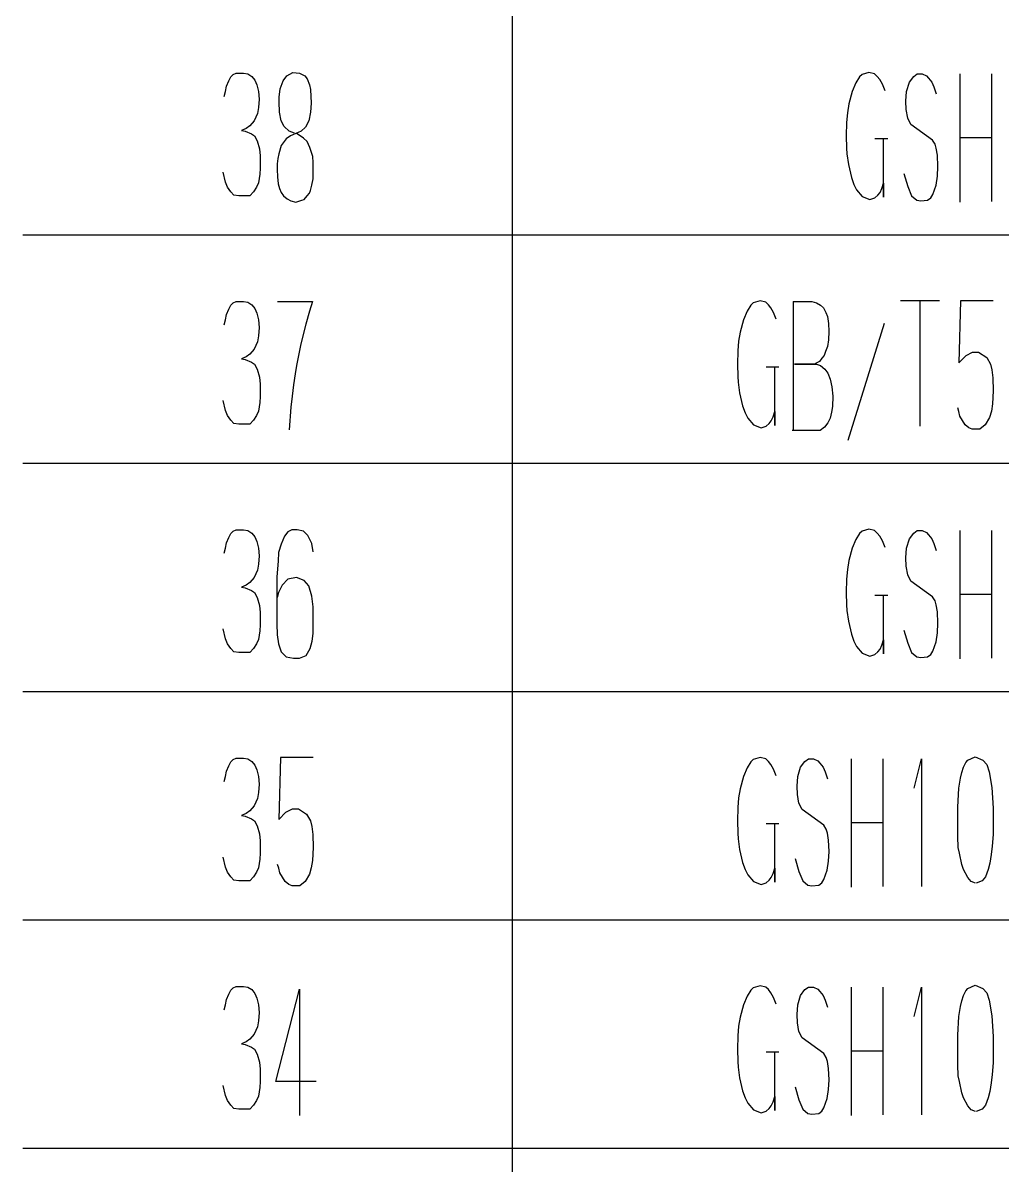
# Model space of a CAD drawing. Extents: x 0 to 2376, y 0 to 3364.
# Drawn here: x 1616 to 1736, y 1241.9 to 1382 of the extents above; entities that cross this region are included whole.
import ezdxf

# ---------------------------------------------------------------- set-up
doc = ezdxf.new("R2010")
doc.units = 0
doc.header["$MEASUREMENT"] = 0
doc.layers.add('6', color=7, linetype='Continuous')
doc.layers.add('9', color=7, linetype='Continuous')

# ---------------------------------------------------------------- blocks, each defined once
blk = doc.blocks.new('BLKENT235')
at = {"layer": '9', "color": 2, "linetype": 'Continuous'}
for p, q in [((1641.45, 1263.36), (1641.76, 1263.68)), ((1641.76, 1263.68), (1642.13, 1263.84)), ((1642.13, 1263.84), (1643.02, 1263.84)), ((1643.02, 1263.84), (1643.57, 1263.76)), ((1643.57, 1263.76), (1644.04, 1263.44)), ((1705.49, 1263.68), (1705.18, 1263.36)), ((1706.33, 1263.92), (1705.49, 1263.68)), ((1707.01, 1263.76), (1706.33, 1263.92)), ((1707.35, 1263.44), (1707.01, 1263.76)), ((1711.82, 1263.44), (1712.24, 1263.76)), ((1712.24, 1263.76), (1712.86, 1263.76)), ((1712.86, 1263.76), (1713.39, 1263.52)), ((1717.49, 1263.76), (1717.49, 1248)), ((1721.36, 1263.76), (1721.36, 1248.08)), ((1725.2, 1260.16), (1726.09, 1263.76)), ((1726.09, 1263.76), (1726.09, 1248.08)), ((1731.53, 1263.28), (1731.79, 1263.6)), ((1731.79, 1263.6), (1732.68, 1264)), ((1732.68, 1264), (1733.62, 1263.6)), ((1733.62, 1263.6), (1734.09, 1263.04)), ((1640.8, 1261.6), (1640.95, 1262.24)), ((1640.95, 1262.24), (1641.22, 1262.88)), ((1641.22, 1262.88), (1641.45, 1263.36)), ((1644.04, 1263.44), (1644.41, 1262.96)), ((1644.41, 1262.96), (1644.67, 1262.4)), ((1644.67, 1262.4), (1644.85, 1261.6)), ((1646.97, 1252.16), (1649.9, 1263.52)), ((1649.9, 1263.52), (1649.9, 1248)), ((1704.73, 1262.64), (1704.29, 1261.6)), ((1705.18, 1263.36), (1704.73, 1262.64)), ((1707.66, 1263.04), (1707.35, 1263.44)), ((1707.97, 1262.48), (1707.66, 1263.04)), ((1708.31, 1261.68), (1707.97, 1262.48)), ((1710.93, 1261.6), (1711.29, 1262.72)), ((1711.29, 1262.72), (1711.82, 1263.44)), ((1713.39, 1263.52), (1713.65, 1263.2)), ((1713.65, 1263.2), (1714.04, 1262.72)), ((1714.04, 1262.72), (1714.3, 1262.16)), ((1714.3, 1262.16), (1714.59, 1261.28)), ((1731.06, 1262.08), (1731.24, 1262.72)), ((1731.24, 1262.72), (1731.53, 1263.28)), ((1734.09, 1263.04), (1734.38, 1262.16)), ((1734.38, 1262.16), (1734.74, 1260.24)), ((1640.64, 1260.96), (1640.8, 1261.6)), ((1644.85, 1261.6), (1644.93, 1260.64)), ((1704.29, 1261.6), (1703.87, 1260.08)), ((1710.85, 1260.4), (1710.93, 1261.6)), ((1730.69, 1260.16), (1730.88, 1261.36)), ((1730.88, 1261.36), (1731.06, 1262.08)), ((1644.85, 1259.6), (1644.75, 1258.88)), ((1644.93, 1260.64), (1644.85, 1259.6)), ((1703.87, 1260.08), (1703.69, 1258.96)), ((1710.9, 1259.36), (1710.85, 1260.4)), ((1711.08, 1258.32), (1710.9, 1259.36)), ((1730.54, 1257.84), (1730.69, 1260.16)), ((1734.74, 1260.24), (1734.9, 1257.68)), ((1644.33, 1258), (1643.8, 1257.36)), ((1644.75, 1258.88), (1644.33, 1258)), ((1703.69, 1258.96), (1703.58, 1257.76)), ((1711.48, 1257.52), (1711.08, 1258.32)), ((1643.33, 1257.04), (1642.76, 1256.8)), ((1642.76, 1256.8), (1643.23, 1256.72)), ((1643.23, 1256.72), (1643.99, 1256.4)), ((1643.8, 1257.36), (1643.33, 1257.04)), ((1703.58, 1257.76), (1703.56, 1256.16)), ((1714.12, 1255.6), (1711.48, 1257.52)), ((1730.54, 1255.04), (1730.54, 1257.84)), ((1734.9, 1257.68), (1734.9, 1255.6)), ((1643.99, 1256.4), (1644.35, 1256.16)), ((1644.35, 1256.16), (1644.69, 1255.52)), ((1644.69, 1255.52), (1644.98, 1254.56)), ((1703.56, 1256.16), (1703.58, 1254.64)), ((1708.63, 1255.76), (1707.06, 1255.76)), ((1708.13, 1248.64), (1708.13, 1255.68)), ((1714.43, 1255.12), (1714.12, 1255.6)), ((1714.59, 1254.64), (1714.43, 1255.12)), ((1717.49, 1255.92), (1721.31, 1255.92)), ((1734.9, 1255.6), (1734.88, 1254.48)), ((1644.98, 1254.56), (1645.06, 1253.68)), ((1703.58, 1254.64), (1703.63, 1253.92)), ((1703.63, 1253.92), (1703.82, 1252.64)), ((1714.72, 1253.76), (1714.59, 1254.64)), ((1714.77, 1252.4), (1714.72, 1253.76)), ((1730.56, 1254.24), (1730.54, 1255.04)), ((1730.61, 1252.88), (1730.56, 1254.24)), ((1734.88, 1254.48), (1734.77, 1253.04)), ((1645.06, 1253.68), (1645.06, 1252.16)), ((1703.82, 1252.64), (1704.18, 1251.04)), ((1714.72, 1251.2), (1714.77, 1252.4)), ((1730.74, 1252.16), (1730.61, 1252.88)), ((1734.77, 1253.04), (1734.64, 1252)), ((1640.8, 1250.48), (1640.54, 1251.68)), ((1645.03, 1251.44), (1644.85, 1250.4)), ((1645.06, 1252.16), (1645.03, 1251.44)), ((1651.91, 1252.16), (1646.97, 1252.16)), ((1704.18, 1251.04), (1704.5, 1250.16)), ((1710.61, 1251.52), (1711.08, 1249.92)), ((1714.56, 1250.08), (1714.72, 1251.2)), ((1731.06, 1250.8), (1730.74, 1252.16)), ((1734.48, 1250.96), (1734.27, 1250.16)), ((1734.64, 1252), (1734.48, 1250.96)), ((1641.06, 1249.84), (1640.8, 1250.48)), ((1641.45, 1249.28), (1641.06, 1249.84)), ((1644.61, 1249.84), (1644.25, 1249.28)), ((1644.85, 1250.4), (1644.61, 1249.84)), ((1704.5, 1250.16), (1704.81, 1249.52)), ((1704.81, 1249.52), (1705.52, 1248.72)), ((1707.69, 1249.2), (1707.92, 1249.68)), ((1707.92, 1249.68), (1708.13, 1250.32)), ((1708.13, 1250.32), (1708.13, 1248.64)), ((1711.08, 1249.92), (1711.56, 1248.8)), ((1714.14, 1248.96), (1714.56, 1250.08)), ((1731.27, 1250.16), (1731.06, 1250.8)), ((1731.79, 1249.2), (1731.27, 1250.16)), ((1734.27, 1250.16), (1733.96, 1249.28)), ((1641.84, 1248.88), (1641.45, 1249.28)), ((1642.44, 1248.8), (1641.84, 1248.88)), ((1643.8, 1248.8), (1642.44, 1248.8)), ((1644.25, 1249.28), (1643.8, 1248.8)), ((1705.52, 1248.72), (1706.46, 1248.32)), ((1706.46, 1248.32), (1707.06, 1248.56)), ((1707.06, 1248.56), (1707.42, 1248.88)), ((1707.42, 1248.88), (1707.69, 1249.2)), ((1711.56, 1248.8), (1712.18, 1248.24)), ((1712.18, 1248.24), (1712.68, 1248.16)), ((1712.68, 1248.16), (1713.52, 1248.24)), ((1713.52, 1248.24), (1713.91, 1248.56)), ((1713.91, 1248.56), (1714.14, 1248.96)), ((1732.18, 1248.72), (1731.79, 1249.2)), ((1732.71, 1248.48), (1732.18, 1248.72)), ((1733.52, 1248.8), (1732.81, 1248.48)), ((1733.96, 1249.28), (1733.52, 1248.8))]:
    blk.add_line(p, q, dxfattribs=at)
blk = doc.blocks.new('BLKENT236')
at = {"layer": '9', "color": 2, "linetype": 'Continuous'}
for p, q in [((1641.45, 1291.36), (1641.76, 1291.68)), ((1641.76, 1291.68), (1642.13, 1291.84)), ((1642.13, 1291.84), (1643.02, 1291.84)), ((1643.02, 1291.84), (1643.57, 1291.76)), ((1643.57, 1291.76), (1644.04, 1291.44)), ((1647.57, 1291.92), (1647.36, 1284.32)), ((1651.54, 1291.92), (1647.57, 1291.92)), ((1705.49, 1291.68), (1705.18, 1291.36)), ((1706.33, 1291.92), (1705.49, 1291.68)), ((1707.01, 1291.76), (1706.33, 1291.92)), ((1707.35, 1291.44), (1707.01, 1291.76)), ((1711.82, 1291.44), (1712.24, 1291.76)), ((1712.24, 1291.76), (1712.86, 1291.76)), ((1712.86, 1291.76), (1713.39, 1291.52)), ((1717.49, 1291.76), (1717.49, 1276)), ((1721.36, 1291.76), (1721.36, 1276.08)), ((1725.2, 1288.16), (1726.09, 1291.76)), ((1726.09, 1291.76), (1726.09, 1276.08)), ((1731.53, 1291.28), (1731.79, 1291.6)), ((1731.79, 1291.6), (1732.68, 1292)), ((1732.68, 1292), (1733.62, 1291.6)), ((1733.62, 1291.6), (1734.09, 1291.04)), ((1640.8, 1289.6), (1640.95, 1290.24)), ((1640.95, 1290.24), (1641.22, 1290.88)), ((1641.22, 1290.88), (1641.45, 1291.36)), ((1644.04, 1291.44), (1644.41, 1290.96)), ((1644.41, 1290.96), (1644.67, 1290.4)), ((1644.67, 1290.4), (1644.85, 1289.6)), ((1704.73, 1290.64), (1704.29, 1289.6)), ((1705.18, 1291.36), (1704.73, 1290.64)), ((1707.66, 1291.04), (1707.35, 1291.44)), ((1707.97, 1290.48), (1707.66, 1291.04)), ((1708.31, 1289.68), (1707.97, 1290.48)), ((1710.93, 1289.6), (1711.29, 1290.72)), ((1711.29, 1290.72), (1711.82, 1291.44)), ((1713.39, 1291.52), (1713.65, 1291.2)), ((1713.65, 1291.2), (1714.04, 1290.72)), ((1714.04, 1290.72), (1714.3, 1290.16)), ((1714.3, 1290.16), (1714.59, 1289.28)), ((1731.06, 1290.08), (1731.24, 1290.72)), ((1731.24, 1290.72), (1731.53, 1291.28)), ((1734.09, 1291.04), (1734.38, 1290.16)), ((1734.38, 1290.16), (1734.74, 1288.24)), ((1640.64, 1288.96), (1640.8, 1289.6)), ((1644.85, 1289.6), (1644.93, 1288.64)), ((1704.29, 1289.6), (1703.87, 1288.08)), ((1710.85, 1288.4), (1710.93, 1289.6)), ((1730.69, 1288.16), (1730.88, 1289.36)), ((1730.88, 1289.36), (1731.06, 1290.08)), ((1644.85, 1287.6), (1644.75, 1286.88)), ((1644.93, 1288.64), (1644.85, 1287.6)), ((1703.87, 1288.08), (1703.69, 1286.96)), ((1710.9, 1287.36), (1710.85, 1288.4)), ((1711.08, 1286.32), (1710.9, 1287.36)), ((1730.54, 1285.84), (1730.69, 1288.16)), ((1734.74, 1288.24), (1734.9, 1285.68)), ((1644.33, 1286), (1643.8, 1285.36)), ((1644.75, 1286.88), (1644.33, 1286)), ((1703.69, 1286.96), (1703.58, 1285.76)), ((1711.48, 1285.52), (1711.08, 1286.32)), ((1643.33, 1285.04), (1642.76, 1284.8)), ((1642.76, 1284.8), (1643.23, 1284.72)), ((1643.23, 1284.72), (1643.99, 1284.4)), ((1643.8, 1285.36), (1643.33, 1285.04)), ((1647.36, 1284.32), (1648.22, 1285.2)), ((1648.22, 1285.2), (1649.01, 1285.6)), ((1649.01, 1285.6), (1649.76, 1285.6)), ((1649.76, 1285.6), (1650.76, 1284.96)), ((1650.76, 1284.96), (1651.23, 1284.16)), ((1703.58, 1285.76), (1703.56, 1284.16)), ((1714.12, 1283.6), (1711.48, 1285.52)), ((1730.54, 1283.04), (1730.54, 1285.84)), ((1734.9, 1285.68), (1734.9, 1283.6)), ((1643.99, 1284.4), (1644.35, 1284.16)), ((1644.35, 1284.16), (1644.69, 1283.52)), ((1644.69, 1283.52), (1644.98, 1282.56)), ((1651.23, 1284.16), (1651.41, 1283.44)), ((1651.41, 1283.44), (1651.52, 1282.48)), ((1703.56, 1284.16), (1703.58, 1282.64)), ((1708.63, 1283.76), (1707.06, 1283.76)), ((1708.13, 1276.64), (1708.13, 1283.68)), ((1714.43, 1283.12), (1714.12, 1283.6)), ((1717.49, 1283.92), (1721.31, 1283.92)), ((1734.9, 1283.6), (1734.88, 1282.48)), ((1644.98, 1282.56), (1645.06, 1281.68)), ((1651.52, 1282.48), (1651.57, 1280.88)), ((1703.58, 1282.64), (1703.63, 1281.92)), ((1703.63, 1281.92), (1703.82, 1280.64)), ((1714.59, 1282.64), (1714.43, 1283.12)), ((1714.72, 1281.76), (1714.59, 1282.64)), ((1714.77, 1280.4), (1714.72, 1281.76)), ((1730.56, 1282.24), (1730.54, 1283.04)), ((1730.61, 1280.88), (1730.56, 1282.24)), ((1734.88, 1282.48), (1734.77, 1281.04)), ((1645.06, 1281.68), (1645.06, 1280.16)), ((1651.57, 1280.88), (1651.49, 1279.28)), ((1703.82, 1280.64), (1704.18, 1279.04)), ((1714.72, 1279.2), (1714.77, 1280.4)), ((1730.74, 1280.16), (1730.61, 1280.88)), ((1734.77, 1281.04), (1734.64, 1280)), ((1640.8, 1278.48), (1640.54, 1279.68)), ((1645.03, 1279.44), (1644.85, 1278.4)), ((1645.06, 1280.16), (1645.03, 1279.44)), ((1651.49, 1279.28), (1651.33, 1278.4)), ((1704.18, 1279.04), (1704.5, 1278.16)), ((1710.61, 1279.52), (1711.08, 1277.92)), ((1714.56, 1278.08), (1714.72, 1279.2)), ((1731.06, 1278.8), (1730.74, 1280.16)), ((1734.48, 1278.96), (1734.27, 1278.16)), ((1734.64, 1280), (1734.48, 1278.96)), ((1641.06, 1277.84), (1640.8, 1278.48)), ((1641.45, 1277.28), (1641.06, 1277.84)), ((1644.61, 1277.84), (1644.25, 1277.28)), ((1644.85, 1278.4), (1644.61, 1277.84)), ((1647.36, 1278.32), (1647.2, 1278.8)), ((1647.49, 1277.76), (1647.36, 1278.32)), ((1648.12, 1276.72), (1647.49, 1277.76)), ((1651.1, 1277.6), (1650.58, 1276.72)), ((1651.33, 1278.4), (1651.1, 1277.6)), ((1704.5, 1278.16), (1704.81, 1277.52)), ((1707.69, 1277.2), (1707.92, 1277.68)), ((1707.92, 1277.68), (1708.13, 1278.32)), ((1708.13, 1278.32), (1708.13, 1276.64)), ((1711.08, 1277.92), (1711.56, 1276.8)), ((1714.14, 1276.96), (1714.56, 1278.08)), ((1731.27, 1278.16), (1731.06, 1278.8)), ((1731.79, 1277.2), (1731.27, 1278.16)), ((1734.27, 1278.16), (1733.96, 1277.28)), ((1641.84, 1276.88), (1641.45, 1277.28)), ((1642.44, 1276.8), (1641.84, 1276.88)), ((1643.8, 1276.8), (1642.44, 1276.8)), ((1644.25, 1277.28), (1643.8, 1276.8)), ((1648.59, 1276.32), (1648.12, 1276.72)), ((1648.98, 1276.16), (1648.59, 1276.32)), ((1649.92, 1276.16), (1648.98, 1276.16)), ((1650.58, 1276.72), (1649.92, 1276.16)), ((1704.81, 1277.52), (1705.52, 1276.72)), ((1705.52, 1276.72), (1706.46, 1276.32)), ((1706.46, 1276.32), (1707.06, 1276.56)), ((1707.06, 1276.56), (1707.42, 1276.88)), ((1707.42, 1276.88), (1707.69, 1277.2)), ((1711.56, 1276.8), (1712.18, 1276.24)), ((1712.18, 1276.24), (1712.68, 1276.16)), ((1712.68, 1276.16), (1713.52, 1276.24)), ((1713.52, 1276.24), (1713.91, 1276.56)), ((1713.91, 1276.56), (1714.14, 1276.96)), ((1732.18, 1276.72), (1731.79, 1277.2)), ((1732.71, 1276.48), (1732.18, 1276.72)), ((1733.52, 1276.8), (1732.81, 1276.48)), ((1733.96, 1277.28), (1733.52, 1276.8))]:
    blk.add_line(p, q, dxfattribs=at)
blk = doc.blocks.new('BLKENT237')
at = {"layer": '9', "color": 2, "linetype": 'Continuous'}
for p, q in [((1641.45, 1319.36), (1641.76, 1319.68)), ((1641.76, 1319.68), (1642.13, 1319.84)), ((1642.13, 1319.84), (1643.02, 1319.84)), ((1643.02, 1319.84), (1643.57, 1319.76)), ((1643.57, 1319.76), (1644.04, 1319.44)), ((1648.46, 1319.6), (1648.04, 1319.04)), ((1648.95, 1319.84), (1648.46, 1319.6)), ((1649.61, 1319.84), (1648.95, 1319.84)), ((1650.39, 1319.68), (1649.61, 1319.84)), ((1650.92, 1319.12), (1650.39, 1319.68)), ((1718.82, 1319.68), (1718.51, 1319.36)), ((1719.66, 1319.92), (1718.82, 1319.68)), ((1720.34, 1319.76), (1719.66, 1319.92)), ((1720.68, 1319.44), (1720.34, 1319.76)), ((1725.15, 1319.44), (1725.57, 1319.76)), ((1725.57, 1319.76), (1726.2, 1319.76)), ((1726.2, 1319.76), (1726.72, 1319.52)), ((1730.82, 1319.76), (1730.82, 1304)), ((1734.69, 1319.76), (1734.69, 1304.08)), ((1640.8, 1317.6), (1640.95, 1318.24)), ((1640.95, 1318.24), (1641.22, 1318.88)), ((1641.22, 1318.88), (1641.45, 1319.36)), ((1644.04, 1319.44), (1644.41, 1318.96)), ((1644.41, 1318.96), (1644.67, 1318.4)), ((1644.67, 1318.4), (1644.85, 1317.6)), ((1648.04, 1319.04), (1647.62, 1318.08)), ((1651.39, 1318.16), (1650.92, 1319.12)), ((1651.57, 1317.12), (1651.39, 1318.16)), ((1718.07, 1318.64), (1717.62, 1317.6)), ((1718.51, 1319.36), (1718.07, 1318.64)), ((1720.99, 1319.04), (1720.68, 1319.44)), ((1721.31, 1318.48), (1720.99, 1319.04)), ((1721.65, 1317.68), (1721.31, 1318.48)), ((1724.26, 1317.6), (1724.63, 1318.72)), ((1724.63, 1318.72), (1725.15, 1319.44)), ((1726.72, 1319.52), (1726.98, 1319.2)), ((1726.98, 1319.2), (1727.37, 1318.72)), ((1727.37, 1318.72), (1727.63, 1318.16)), ((1727.63, 1318.16), (1727.92, 1317.28)), ((1640.64, 1316.96), (1640.8, 1317.6)), ((1644.85, 1317.6), (1644.93, 1316.64)), ((1647.33, 1317.04), (1647.25, 1316)), ((1647.62, 1318.08), (1647.33, 1317.04)), ((1717.62, 1317.6), (1717.2, 1316.08)), ((1724.18, 1316.4), (1724.26, 1317.6)), ((1644.85, 1315.6), (1644.75, 1314.88)), ((1644.93, 1316.64), (1644.85, 1315.6)), ((1647.25, 1316), (1647.1, 1314.08)), ((1717.2, 1316.08), (1717.02, 1314.96)), ((1724.24, 1315.36), (1724.18, 1316.4)), ((1724.42, 1314.32), (1724.24, 1315.36)), ((1644.33, 1314), (1643.8, 1313.36)), ((1644.75, 1314.88), (1644.33, 1314)), ((1647.1, 1314.08), (1647.1, 1308.32)), ((1649.5, 1314), (1648.46, 1313.76)), ((1650.44, 1313.6), (1649.5, 1314)), ((1717.02, 1314.96), (1716.92, 1313.76)), ((1724.81, 1313.52), (1724.42, 1314.32)), ((1643.33, 1313.04), (1642.76, 1312.8)), ((1642.76, 1312.8), (1643.23, 1312.72)), ((1643.23, 1312.72), (1643.99, 1312.4)), ((1643.8, 1313.36), (1643.33, 1313.04)), ((1647.78, 1313.04), (1647.33, 1312.16)), ((1648.46, 1313.76), (1647.78, 1313.04)), ((1651.02, 1312.96), (1650.44, 1313.6)), ((1651.41, 1311.68), (1651.02, 1312.96)), ((1716.92, 1313.76), (1716.89, 1312.16)), ((1727.45, 1311.6), (1724.81, 1313.52)), ((1643.99, 1312.4), (1644.35, 1312.16)), ((1644.35, 1312.16), (1644.69, 1311.52)), ((1644.69, 1311.52), (1644.98, 1310.56)), ((1647.33, 1312.16), (1647.15, 1311.52)), ((1651.57, 1310.4), (1651.41, 1311.68)), ((1716.89, 1312.16), (1716.92, 1310.64)), ((1721.96, 1311.76), (1720.39, 1311.76)), ((1721.46, 1304.64), (1721.46, 1311.68)), ((1727.76, 1311.12), (1727.45, 1311.6)), ((1730.82, 1311.92), (1734.64, 1311.92)), ((1644.98, 1310.56), (1645.06, 1309.68)), ((1651.57, 1308.24), (1651.57, 1310.4)), ((1716.92, 1310.64), (1716.97, 1309.92)), ((1716.97, 1309.92), (1717.15, 1308.64)), ((1727.92, 1310.64), (1727.76, 1311.12)), ((1728.05, 1309.76), (1727.92, 1310.64)), ((1728.1, 1308.4), (1728.05, 1309.76)), ((1645.06, 1309.68), (1645.06, 1308.16)), ((1717.15, 1308.64), (1717.52, 1307.04)), ((1728.05, 1307.2), (1728.1, 1308.4)), ((1640.8, 1306.48), (1640.54, 1307.68)), ((1645.03, 1307.44), (1644.85, 1306.4)), ((1645.06, 1308.16), (1645.03, 1307.44)), ((1647.1, 1308.32), (1647.15, 1306.96)), ((1647.15, 1306.96), (1647.31, 1305.84)), ((1651.44, 1306.16), (1651.57, 1307.12)), ((1651.57, 1307.12), (1651.57, 1308.24)), ((1717.52, 1307.04), (1717.83, 1306.16)), ((1723.95, 1307.52), (1724.42, 1305.92)), ((1727.9, 1306.08), (1728.05, 1307.2)), ((1641.06, 1305.84), (1640.8, 1306.48)), ((1641.45, 1305.28), (1641.06, 1305.84)), ((1644.61, 1305.84), (1644.25, 1305.28)), ((1644.85, 1306.4), (1644.61, 1305.84)), ((1647.31, 1305.84), (1647.65, 1304.88)), ((1651.2, 1305.28), (1651.44, 1306.16)), ((1717.83, 1306.16), (1718.14, 1305.52)), ((1721.02, 1305.2), (1721.25, 1305.68)), ((1721.25, 1305.68), (1721.46, 1306.32)), ((1721.46, 1306.32), (1721.46, 1304.64)), ((1724.42, 1305.92), (1724.89, 1304.8)), ((1727.48, 1304.96), (1727.9, 1306.08)), ((1641.84, 1304.88), (1641.45, 1305.28)), ((1642.44, 1304.8), (1641.84, 1304.88)), ((1643.8, 1304.8), (1642.44, 1304.8)), ((1644.25, 1305.28), (1643.8, 1304.8)), ((1647.65, 1304.88), (1648.27, 1304.24)), ((1648.27, 1304.24), (1649.16, 1304.08)), ((1649.87, 1304.08), (1650.71, 1304.4)), ((1650.71, 1304.4), (1651.2, 1305.28)), ((1718.14, 1305.52), (1718.85, 1304.72)), ((1718.85, 1304.72), (1719.79, 1304.32)), ((1719.79, 1304.32), (1720.39, 1304.56)), ((1720.39, 1304.56), (1720.76, 1304.88)), ((1720.76, 1304.88), (1721.02, 1305.2)), ((1724.89, 1304.8), (1725.52, 1304.24)), ((1725.52, 1304.24), (1726.01, 1304.16)), ((1726.01, 1304.16), (1726.85, 1304.24)), ((1726.85, 1304.24), (1727.24, 1304.56)), ((1727.24, 1304.56), (1727.48, 1304.96)), ((1649.16, 1304.08), (1649.87, 1304.08))]:
    blk.add_line(p, q, dxfattribs=at)
blk = doc.blocks.new('BLKENT238')
at = {"layer": '9', "color": 2, "linetype": 'Continuous'}
for p, q in [((1641.45, 1347.36), (1641.76, 1347.68)), ((1641.76, 1347.68), (1642.13, 1347.84)), ((1642.13, 1347.84), (1643.02, 1347.84)), ((1643.02, 1347.84), (1643.57, 1347.76)), ((1643.57, 1347.76), (1644.04, 1347.44)), ((1647.18, 1347.84), (1651.49, 1347.84)), ((1651.49, 1347.84), (1651.12, 1346.64)), ((1705.49, 1347.68), (1705.18, 1347.36)), ((1706.33, 1347.92), (1705.49, 1347.68)), ((1707.01, 1347.76), (1706.33, 1347.92)), ((1707.35, 1347.44), (1707.01, 1347.76)), ((1710.38, 1347.84), (1712.65, 1347.84)), ((1710.43, 1332), (1710.43, 1347.84)), ((1712.65, 1347.84), (1713.25, 1347.68)), ((1713.25, 1347.68), (1713.73, 1347.36)), ((1728.31, 1347.92), (1723.53, 1347.92)), ((1725.91, 1347.92), (1725.91, 1332.56)), ((1730.9, 1347.92), (1730.69, 1340.32)), ((1734.88, 1347.92), (1730.9, 1347.92)), ((1640.8, 1345.6), (1640.95, 1346.24)), ((1640.95, 1346.24), (1641.22, 1346.88)), ((1641.22, 1346.88), (1641.45, 1347.36)), ((1644.04, 1347.44), (1644.41, 1346.96)), ((1644.41, 1346.96), (1644.67, 1346.4)), ((1644.67, 1346.4), (1644.85, 1345.6)), ((1651.12, 1346.64), (1650.68, 1345.04)), ((1704.73, 1346.64), (1704.29, 1345.6)), ((1705.18, 1347.36), (1704.73, 1346.64)), ((1707.66, 1347.04), (1707.35, 1347.44)), ((1707.97, 1346.48), (1707.66, 1347.04)), ((1708.31, 1345.68), (1707.97, 1346.48)), ((1713.73, 1347.36), (1714.09, 1347.04)), ((1714.09, 1347.04), (1714.38, 1346.48)), ((1714.38, 1346.48), (1714.59, 1346)), ((1640.64, 1344.96), (1640.8, 1345.6)), ((1644.85, 1345.6), (1644.93, 1344.64)), ((1650.68, 1345.04), (1650.05, 1342.64)), ((1704.29, 1345.6), (1703.87, 1344.08)), ((1714.59, 1346), (1714.69, 1345.12)), ((1714.69, 1345.12), (1714.74, 1344.16)), ((1721.54, 1345.12), (1717.07, 1330.8)), ((1644.85, 1343.6), (1644.75, 1342.88)), ((1644.93, 1344.64), (1644.85, 1343.6)), ((1703.87, 1344.08), (1703.69, 1342.96)), ((1714.74, 1344.16), (1714.69, 1343.12)), ((1644.33, 1342), (1643.8, 1341.36)), ((1644.75, 1342.88), (1644.33, 1342)), ((1650.05, 1342.64), (1649.66, 1340.8)), ((1703.69, 1342.96), (1703.58, 1341.76)), ((1714.59, 1342.32), (1714.35, 1341.68)), ((1714.69, 1343.12), (1714.59, 1342.32)), ((1643.33, 1341.04), (1642.76, 1340.8)), ((1642.76, 1340.8), (1643.23, 1340.72)), ((1643.23, 1340.72), (1643.99, 1340.4)), ((1643.8, 1341.36), (1643.33, 1341.04)), ((1649.66, 1340.8), (1649.5, 1340)), ((1703.58, 1341.76), (1703.56, 1340.16)), ((1713.91, 1340.88), (1713.59, 1340.48)), ((1714.17, 1341.2), (1713.91, 1340.88)), ((1714.35, 1341.68), (1714.17, 1341.2)), ((1730.69, 1340.32), (1731.56, 1341.2)), ((1731.56, 1341.2), (1732.34, 1341.6)), ((1732.34, 1341.6), (1733.1, 1341.6)), ((1733.1, 1341.6), (1734.09, 1340.96)), ((1734.09, 1340.96), (1734.56, 1340.16)), ((1643.99, 1340.4), (1644.35, 1340.16)), ((1644.35, 1340.16), (1644.69, 1339.52)), ((1644.69, 1339.52), (1644.98, 1338.56)), ((1649.5, 1340), (1649.37, 1338.96)), ((1703.56, 1340.16), (1703.58, 1338.64)), ((1708.63, 1339.76), (1707.06, 1339.76)), ((1708.13, 1332.64), (1708.13, 1339.68)), ((1713.05, 1340.16), (1710.54, 1340.16)), ((1710.54, 1340.16), (1713.23, 1340.16)), ((1713.12, 1340.24), (1713.05, 1340.16)), ((1713.59, 1340.48), (1713.12, 1340.24)), ((1713.23, 1340.16), (1713.73, 1340)), ((1713.73, 1340), (1714.25, 1339.52)), ((1714.25, 1339.52), (1714.61, 1339.04)), ((1734.56, 1340.16), (1734.74, 1339.44)), ((1734.74, 1339.44), (1734.85, 1338.48)), ((1644.98, 1338.56), (1645.06, 1337.68)), ((1649.37, 1338.96), (1649.14, 1337.6)), ((1703.58, 1338.64), (1703.63, 1337.92)), ((1703.63, 1337.92), (1703.82, 1336.64)), ((1714.61, 1339.04), (1714.9, 1338.32)), ((1714.9, 1338.32), (1715.11, 1337.36)), ((1734.85, 1338.48), (1734.9, 1336.88)), ((1645.06, 1337.68), (1645.06, 1336.16)), ((1649.14, 1337.6), (1648.98, 1336.24)), ((1703.82, 1336.64), (1704.18, 1335.04)), ((1715.11, 1337.36), (1715.22, 1336.24)), ((1734.9, 1336.88), (1734.82, 1335.28)), ((1640.8, 1334.48), (1640.54, 1335.68)), ((1645.03, 1335.44), (1644.85, 1334.4)), ((1645.06, 1336.16), (1645.03, 1335.44)), ((1648.98, 1336.24), (1648.82, 1334.88)), ((1704.18, 1335.04), (1704.5, 1334.16)), ((1715.22, 1336.24), (1715.19, 1334.96)), ((1734.82, 1335.28), (1734.67, 1334.4)), ((1641.06, 1333.84), (1640.8, 1334.48)), ((1641.45, 1333.28), (1641.06, 1333.84)), ((1644.61, 1333.84), (1644.25, 1333.28)), ((1644.85, 1334.4), (1644.61, 1333.84)), ((1648.82, 1334.88), (1648.61, 1332.08)), ((1704.5, 1334.16), (1704.81, 1333.52)), ((1707.69, 1333.2), (1707.92, 1333.68)), ((1707.92, 1333.68), (1708.13, 1334.32)), ((1708.13, 1334.32), (1708.13, 1332.64)), ((1715.08, 1334.24), (1714.9, 1333.52)), ((1715.19, 1334.96), (1715.08, 1334.24)), ((1730.69, 1334.32), (1730.54, 1334.8)), ((1730.82, 1333.76), (1730.69, 1334.32)), ((1731.45, 1332.72), (1730.82, 1333.76)), ((1734.43, 1333.6), (1733.91, 1332.72)), ((1734.67, 1334.4), (1734.43, 1333.6)), ((1641.84, 1332.88), (1641.45, 1333.28)), ((1642.44, 1332.8), (1641.84, 1332.88)), ((1643.8, 1332.8), (1642.44, 1332.8)), ((1644.25, 1333.28), (1643.8, 1332.8)), ((1704.81, 1333.52), (1705.52, 1332.72)), ((1705.52, 1332.72), (1706.46, 1332.32)), ((1706.46, 1332.32), (1707.06, 1332.56)), ((1707.06, 1332.56), (1707.42, 1332.88)), ((1707.42, 1332.88), (1707.69, 1333.2)), ((1714.22, 1332.4), (1713.67, 1332)), ((1714.64, 1332.96), (1714.22, 1332.4)), ((1714.9, 1333.52), (1714.64, 1332.96)), ((1731.92, 1332.32), (1731.45, 1332.72)), ((1732.31, 1332.16), (1731.92, 1332.32)), ((1733.91, 1332.72), (1733.25, 1332.16)), ((1713.67, 1332), (1710.27, 1332)), ((1733.25, 1332.16), (1732.31, 1332.16))]:
    blk.add_line(p, q, dxfattribs=at)
blk = doc.blocks.new('BLKENT239')
at = {"layer": '9', "color": 2, "linetype": 'Continuous'}
for p, q in [((1641.45, 1375.36), (1641.76, 1375.68)), ((1641.76, 1375.68), (1642.13, 1375.84)), ((1642.13, 1375.84), (1643.02, 1375.84)), ((1643.02, 1375.84), (1643.57, 1375.76)), ((1643.57, 1375.76), (1644.04, 1375.44)), ((1648.35, 1375.52), (1649.08, 1375.92)), ((1649.08, 1375.92), (1649.87, 1375.84)), ((1649.87, 1375.84), (1650.52, 1375.52)), ((1718.82, 1375.68), (1718.51, 1375.36)), ((1719.66, 1375.92), (1718.82, 1375.68)), ((1720.34, 1375.76), (1719.66, 1375.92)), ((1720.68, 1375.44), (1720.34, 1375.76)), ((1725.15, 1375.44), (1725.57, 1375.76)), ((1725.57, 1375.76), (1726.2, 1375.76)), ((1726.2, 1375.76), (1726.72, 1375.52)), ((1730.82, 1375.76), (1730.82, 1360)), ((1734.69, 1375.76), (1734.69, 1360.08)), ((1640.8, 1373.6), (1640.95, 1374.24)), ((1640.95, 1374.24), (1641.22, 1374.88)), ((1641.22, 1374.88), (1641.45, 1375.36)), ((1644.04, 1375.44), (1644.41, 1374.96)), ((1644.41, 1374.96), (1644.67, 1374.4)), ((1644.67, 1374.4), (1644.85, 1373.6)), ((1647.52, 1373.92), (1647.88, 1374.88)), ((1647.88, 1374.88), (1648.35, 1375.52)), ((1650.52, 1375.52), (1650.84, 1375.12)), ((1650.84, 1375.12), (1651.12, 1374.4)), ((1651.12, 1374.4), (1651.25, 1373.84)), ((1718.07, 1374.64), (1717.62, 1373.6)), ((1718.51, 1375.36), (1718.07, 1374.64)), ((1720.99, 1375.04), (1720.68, 1375.44)), ((1721.31, 1374.48), (1720.99, 1375.04)), ((1721.65, 1373.68), (1721.31, 1374.48)), ((1724.26, 1373.6), (1724.63, 1374.72)), ((1724.63, 1374.72), (1725.15, 1375.44)), ((1726.72, 1375.52), (1726.98, 1375.2)), ((1726.98, 1375.2), (1727.37, 1374.72)), ((1727.37, 1374.72), (1727.63, 1374.16)), ((1640.64, 1372.96), (1640.8, 1373.6)), ((1644.85, 1373.6), (1644.93, 1372.64)), ((1647.39, 1372.88), (1647.52, 1373.92)), ((1647.39, 1372.32), (1647.39, 1372.88)), ((1651.25, 1373.84), (1651.33, 1372.16)), ((1717.62, 1373.6), (1717.2, 1372.08)), ((1724.18, 1372.4), (1724.26, 1373.6)), ((1727.63, 1374.16), (1727.92, 1373.28)), ((1644.85, 1371.6), (1644.75, 1370.88)), ((1644.93, 1372.64), (1644.85, 1371.6)), ((1647.44, 1371.04), (1647.39, 1372.32)), ((1651.33, 1372.16), (1651.25, 1371.04)), ((1717.2, 1372.08), (1717.02, 1370.96)), ((1724.24, 1371.36), (1724.18, 1372.4)), ((1644.33, 1370), (1643.8, 1369.36)), ((1644.75, 1370.88), (1644.33, 1370)), ((1647.65, 1370), (1647.44, 1371.04)), ((1648.01, 1369.28), (1647.65, 1370)), ((1651.02, 1370), (1650.6, 1369.2)), ((1651.25, 1371.04), (1651.02, 1370)), ((1717.02, 1370.96), (1716.92, 1369.76)), ((1724.42, 1370.32), (1724.24, 1371.36)), ((1724.81, 1369.52), (1724.42, 1370.32)), ((1643.33, 1369.04), (1642.76, 1368.8)), ((1642.76, 1368.8), (1643.23, 1368.72)), ((1643.23, 1368.72), (1643.99, 1368.4)), ((1643.8, 1369.36), (1643.33, 1369.04)), ((1648.61, 1368.72), (1648.01, 1369.28)), ((1649.29, 1368.48), (1648.61, 1368.72)), ((1650.1, 1368.72), (1649.74, 1368.56)), ((1650.6, 1369.2), (1650.1, 1368.72)), ((1716.92, 1369.76), (1716.89, 1368.16)), ((1727.45, 1367.6), (1724.81, 1369.52)), ((1643.99, 1368.4), (1644.35, 1368.16)), ((1644.35, 1368.16), (1644.69, 1367.52)), ((1644.69, 1367.52), (1644.98, 1366.56)), ((1648.01, 1367.44), (1647.65, 1366.96)), ((1648.27, 1367.76), (1648.01, 1367.44)), ((1648.77, 1368.16), (1648.27, 1367.76)), ((1649.74, 1368.56), (1648.77, 1368.16)), ((1650.37, 1367.84), (1649.48, 1368.48)), ((1650.84, 1367.44), (1650.37, 1367.84)), ((1651.15, 1366.72), (1650.84, 1367.44)), ((1716.89, 1368.16), (1716.92, 1366.64)), ((1721.96, 1367.76), (1720.39, 1367.76)), ((1721.46, 1360.64), (1721.46, 1367.68)), ((1727.76, 1367.12), (1727.45, 1367.6)), ((1730.82, 1367.92), (1734.64, 1367.92)), ((1644.98, 1366.56), (1645.06, 1365.68)), ((1647.36, 1365.92), (1647.23, 1365.36)), ((1647.65, 1366.96), (1647.36, 1365.92)), ((1651.52, 1365.6), (1651.15, 1366.72)), ((1716.92, 1366.64), (1716.97, 1365.92)), ((1716.97, 1365.92), (1717.15, 1364.64)), ((1727.92, 1366.64), (1727.76, 1367.12)), ((1728.05, 1365.76), (1727.92, 1366.64)), ((1645.06, 1365.68), (1645.06, 1364.16)), ((1647.23, 1365.36), (1647.15, 1364.72)), ((1647.15, 1364.72), (1647.15, 1364)), ((1651.57, 1364.88), (1651.52, 1365.6)), ((1651.57, 1363.84), (1651.57, 1364.88)), ((1717.15, 1364.64), (1717.52, 1363.04)), ((1728.1, 1364.4), (1728.05, 1365.76)), ((1728.05, 1363.2), (1728.1, 1364.4)), ((1640.8, 1362.48), (1640.54, 1363.68)), ((1645.03, 1363.44), (1644.85, 1362.4)), ((1645.06, 1364.16), (1645.03, 1363.44)), ((1647.15, 1364), (1647.18, 1363.12)), ((1647.18, 1363.12), (1647.28, 1362.24)), ((1651.57, 1362.88), (1651.57, 1363.84)), ((1717.52, 1363.04), (1717.83, 1362.16)), ((1723.95, 1363.52), (1724.42, 1361.92)), ((1727.9, 1362.08), (1728.05, 1363.2)), ((1641.06, 1361.84), (1640.8, 1362.48)), ((1641.45, 1361.28), (1641.06, 1361.84)), ((1644.61, 1361.84), (1644.25, 1361.28)), ((1644.85, 1362.4), (1644.61, 1361.84)), ((1647.28, 1362.24), (1647.44, 1361.68)), ((1647.44, 1361.68), (1647.62, 1361.2)), ((1651.23, 1361.44), (1651.41, 1362.08)), ((1651.41, 1362.08), (1651.57, 1362.88)), ((1717.83, 1362.16), (1718.14, 1361.52)), ((1721.02, 1361.2), (1721.25, 1361.68)), ((1721.25, 1361.68), (1721.46, 1362.32)), ((1721.46, 1362.32), (1721.46, 1360.64)), ((1724.42, 1361.92), (1724.89, 1360.8)), ((1727.48, 1360.96), (1727.9, 1362.08)), ((1641.84, 1360.88), (1641.45, 1361.28)), ((1642.44, 1360.8), (1641.84, 1360.88)), ((1643.8, 1360.8), (1642.44, 1360.8)), ((1644.25, 1361.28), (1643.8, 1360.8)), ((1647.62, 1361.2), (1647.93, 1360.8)), ((1647.93, 1360.8), (1648.38, 1360.4)), ((1648.38, 1360.4), (1648.82, 1360.16)), ((1649.42, 1360), (1650.16, 1360.24)), ((1650.16, 1360.24), (1650.44, 1360.32)), ((1650.44, 1360.32), (1650.84, 1360.8)), ((1650.84, 1360.8), (1651.1, 1361.12)), ((1651.1, 1361.12), (1651.23, 1361.44)), ((1718.14, 1361.52), (1718.85, 1360.72)), ((1718.85, 1360.72), (1719.79, 1360.32)), ((1719.79, 1360.32), (1720.39, 1360.56)), ((1720.39, 1360.56), (1720.76, 1360.88)), ((1720.76, 1360.88), (1721.02, 1361.2)), ((1724.89, 1360.8), (1725.52, 1360.24)), ((1725.52, 1360.24), (1726.01, 1360.16)), ((1726.01, 1360.16), (1726.85, 1360.24)), ((1726.85, 1360.24), (1727.24, 1360.56)), ((1727.24, 1360.56), (1727.48, 1360.96)), ((1648.82, 1360.16), (1649.42, 1360))]:
    blk.add_line(p, q, dxfattribs=at)
blk = doc.blocks.new('BLKENT201')
at = {"layer": '9'}
for name in ['BLKENT239', 'BLKENT238', 'BLKENT237', 'BLKENT236', 'BLKENT235']:
    blk.add_blockref(name, (0, 0), dxfattribs=at)
blk = doc.blocks.new('BLKENT184')
at = {"layer": '9', "color": 1, "linetype": 'Continuous'}
for p, q in [((1676, 280), (1676, 1664)), ((1616, 1356), (2336, 1356)), ((1616, 1328), (2336, 1328)), ((1616, 1300), (2336, 1300)), ((1616, 1272), (2336, 1272)), ((1616, 1244), (2336, 1244))]:
    blk.add_line(p, q, dxfattribs=at)
at = {"layer": '9', "color": 7, "linetype": 'Continuous', "const_width": 0.03}
blk.add_lwpolyline([(1616, 280), (1616, 1664)], dxfattribs=at)
at = {"layer": '9'}
blk.add_blockref('BLKENT201', (0, 0), dxfattribs=at)

msp = doc.modelspace()

# ---------------------------------------------------------------- block references
at = {"layer": '6'}
msp.add_blockref('BLKENT184', (0, 0), dxfattribs=at)

doc.saveas('drawing.dxf')
